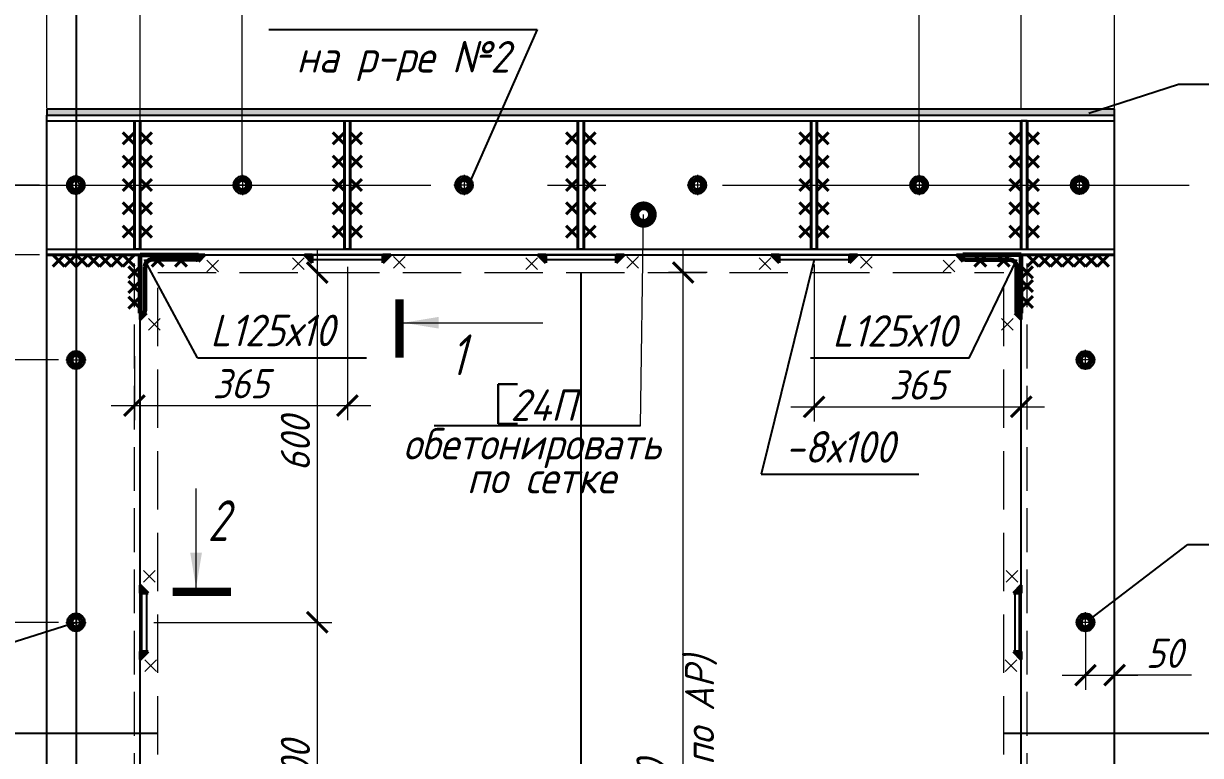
# Model space of a CAD drawing. Header units: millimetres. Extents: x 2058191 to 2089933, y 116142 to 208453.
# Drawn here: x 2071413 to 2073430, y 191991 to 193246 of the extents above; entities that cross this region are included whole.
import ezdxf
from ezdxf.enums import TextEntityAlignment as Align

# ---------------------------------------------------------------- set-up
doc = ezdxf.new("R2010")
doc.units = ezdxf.units.MM
for name, pattern in [('015-60-22-12-0682-ПЗУ-20_П_изм1$0$K5LT_AXLED_REINFORCED', [13, 8, -2, 1, -2]), ('ГОСТ 2.303 4', [7, 5, -2, 0]), ('осеваяX2', [4, 2.5, -0.5, 0.5, -0.5])]:
    doc.linetypes.add(name, pattern=pattern)
doc.layers.get('Defpoints').update_dxf_attribs({"color": 255})
for name, color, linetype, lineweight in [('1Стены', 252, 'Continuous', 25), ('Оси', 165, 'осеваяX2', 13), ('Размер', 7, 'Continuous', 13), ('размеры', 7, 'Continuous', 9), ('сварка', 156, 'Continuous', 9), ('Стены', 184, 'Continuous', 40)]:
    doc.layers.add(name, color=color, linetype=linetype, lineweight=lineweight)
doc.layers.add('CS_UNPLOTTED', color=254, linetype='Continuous', plot=False)
for name, color, linetype in [('VPORTS', 7, 'Continuous'), ('металл', 124, 'Continuous'), ('Текст', 7, 'Continuous'), ('Штриховка', 252, 'Continuous')]:
    doc.layers.add(name, color=color, linetype=linetype)
doc.styles.add('GOST 2.304', font='CS_Gost2304.shx', dxfattribs={"width": 0.6, "oblique": 15})
doc.styles.add('GOST 2.304_new', font='isocpeur.ttf', dxfattribs={"width": 0.9, "oblique": 15})
doc.dimstyles.new('SPDS', dxfattribs={"dimscale": 25, "dimtxt": 2.5, "dimasz": 1.77, "dimexe": 1.25, "dimexo": 0.625, "dimtad": 1, "dimdec": 0, "dimrnd": 0.001, "dimtxsty": 'GOST 2.304_new', "dimblk": 'ARCHTICK', "dimcen": 2.5, "dimdle": 2, "dimclrt": 256, "dimazin": 2, "dimtfac": 0.75, "dimtdec": 0, "dimtmove": 1, "dimatfit": 3, "dimfxl": 0, "dimtolj": 1, "dimlwd": 9, "dimlwe": 9, "dimarcsym": 0})
doc.dimstyles.new('SPDS 1_20', dxfattribs={"dimscale": 20, "dimtxt": 2.5, "dimasz": 1.77, "dimexe": 1.25, "dimexo": 0.625, "dimtad": 1, "dimdec": 0, "dimrnd": 0.001, "dimtxsty": 'GOST 2.304_new', "dimblk": 'ARCHTICK', "dimcen": 2.5, "dimdle": 2, "dimclrt": 256, "dimadec": 0, "dimazin": 2, "dimtfac": 0.75, "dimtdec": 0, "dimtmove": 1, "dimatfit": 3, "dimfxl": 0, "dimtolj": 1, "dimlwd": 9, "dimlwe": 9, "dimarcsym": 0})

# ---------------------------------------------------------------- blocks, each defined once
blk = doc.blocks.new('м16')
at = {"layer": 'металл', "lineweight": 30, "ltscale": 20}
for p, q in [((-11, 6.4), (0, 12.7)), ((-11, -6.4), (-11, 6.4)), ((0, 12.7), (11, 6.4)), ((11, 6.4), (11, -6.4)), ((0, -12.7), (-11, -6.4)), ((11, -6.4), (0, -12.7))]:
    blk.add_line(p, q, dxfattribs=at)
blk.add_circle((0, 0), 15, dxfattribs=at)
for radius, start, end in [(10.4, 0, 180), (10.4, 180, 0), (6.92, 0, 180), (6.92, 180, 0)]:
    blk.add_arc((0, 0), radius, start, end, dxfattribs=at)
at = {"layer": 'металл', "linetype": 'Continuous', "lineweight": 25, "ltscale": 20}
blk.add_arc((0, 0), 8, 255, 165, dxfattribs=at)
at = {"layer": 'Оси', "ltscale": 20}
for p, q in [((17, 0), (-17.3, 0)), ((0, 17.3), (0, -17.3))]:
    blk.add_line(p, q, dxfattribs=at)
blk = doc.blocks.new('свар')
at = {"layer": 'сварка', "color": 0, "linetype": 'Continuous', "ltscale": 10}
for p, q in [((10, 10), (-10, -10)), ((-10, 10), (10, -10))]:
    blk.add_line(p, q, dxfattribs=at)
blk = doc.blocks.new('_ArchTick')
at = {"color": 0, "linetype": 'ByBlock', "const_width": 0.15}
blk.add_lwpolyline([(-0.5, -0.5), (0.5, 0.5)], dxfattribs=at)
blk = doc.blocks.new('*D198')
at = {"layer": 'Defpoints', "color": 0, "lineweight": 20, "ltscale": 20, "transparency": 16777216}
for p in [(2071906.5, 192819), (2071624, 192219), (2071916.4, 192219)]:
    blk.add_point(p, dxfattribs=at)
at = {"layer": 'Размер', "color": 0, "lineweight": 9, "ltscale": 20, "transparency": 16777216}
for p, q in [((2071916.4, 192859), (2071916.4, 192179)), ((2071919, 192819), (2071941.4, 192819)), ((2071636.5, 192219), (2071941.4, 192219))]:
    blk.add_line(p, q, dxfattribs=at)
at = {"layer": 'Размер', "color": 0, "lineweight": 9, "ltscale": 20, "transparency": 16777216, "xscale": 35.4, "yscale": 35.4, "zscale": 35.4}
for p, rotation in [((2071916.4, 192819), 90), ((2071916.4, 192219), 270)]:
    blk.add_blockref('_ArchTick', p, dxfattribs=dict(at, rotation=rotation))
at = {"layer": 'Размер', "ltscale": 20, "transparency": 16777216, "insert": (2071878.9, 192525.1), "char_height": 50, "attachment_point": 5, "rotation": 90, "style": 'GOST 2.304_new'}
blk.add_mtext('\\A1;600', dxfattribs=at)
blk = doc.blocks.new('*D199')
at = {"layer": 'Defpoints', "color": 0, "lineweight": 20, "ltscale": 20, "transparency": 16777216}
for p in [(2071624, 192219), (2071624, 191719), (2071916.4, 191719)]:
    blk.add_point(p, dxfattribs=at)
at = {"layer": 'Размер', "color": 0, "lineweight": 9, "ltscale": 20, "transparency": 16777216}
for p, q in [((2071916.4, 192259), (2071916.4, 191679)), ((2071636.5, 192219), (2071941.4, 192219)), ((2071636.5, 191719), (2071941.4, 191719))]:
    blk.add_line(p, q, dxfattribs=at)
at = {"layer": 'Размер', "color": 0, "lineweight": 9, "ltscale": 20, "transparency": 16777216, "xscale": 35.4, "yscale": 35.4, "zscale": 35.4}
for p, rotation in [((2071916.4, 192219), 90), ((2071916.4, 191719), 270)]:
    blk.add_blockref('_ArchTick', p, dxfattribs=dict(at, rotation=rotation))
at = {"layer": 'Размер', "ltscale": 20, "transparency": 16777216, "insert": (2071878.9, 191969), "char_height": 50, "attachment_point": 5, "rotation": 90, "style": 'GOST 2.304_new'}
blk.add_mtext('\\A1;500', dxfattribs=at)
blk = doc.blocks.new('*D202')
at = {"layer": 'Defpoints', "color": 0, "lineweight": 20, "ltscale": 20, "transparency": 16777216}
for p in [(2073233, 192219), (2073283, 192219), (2073283, 192128.5)]:
    blk.add_point(p, dxfattribs=at)
at = {"layer": 'Размер', "color": 0, "lineweight": 9, "ltscale": 20, "transparency": 16777216}
for p, q in [((2073233, 192206.5), (2073233, 192103.5)), ((2073283, 192206.5), (2073283, 192103.5)), ((2073193, 192128.5), (2073323, 192128.5)), ((2073414.5, 192128.5), (2073283, 192128.5))]:
    blk.add_line(p, q, dxfattribs=at)
at = {"layer": 'Размер', "color": 0, "lineweight": 9, "ltscale": 20, "transparency": 16777216, "xscale": 35.4, "yscale": 35.4, "zscale": 35.4, "rotation": 180}
blk.add_blockref('_ArchTick', (2073233, 192128.5), dxfattribs=at)
at = {"layer": 'Размер', "color": 0, "lineweight": 9, "ltscale": 20, "transparency": 16777216, "xscale": 35.4, "yscale": 35.4, "zscale": 35.4}
blk.add_blockref('_ArchTick', (2073283, 192128.5), dxfattribs=at)
at = {"layer": 'Размер', "ltscale": 20, "transparency": 16777216, "insert": (2073368.3, 192166), "char_height": 50, "attachment_point": 5, "style": 'GOST 2.304_new'}
blk.add_mtext('\\A1;50', dxfattribs=at)
blk = doc.blocks.new('*D205')
at = {"layer": 'Defpoints', "color": 0, "lineweight": 20, "ltscale": 20, "transparency": 16777216}
for p in [(2071453, 193776.9), (2071453, 193089), (2071613, 192849)]:
    blk.add_point(p, dxfattribs=at)
at = {"layer": 'размеры', "color": 0, "lineweight": 9, "ltscale": 20, "transparency": 16777216}
for p, q in [((2071453, 193101.5), (2071453, 193801.9)), ((2071613, 192861.5), (2071613, 193801.9)), ((2071653, 193776.9), (2071413, 193776.9))]:
    blk.add_line(p, q, dxfattribs=at)
at = {"layer": 'размеры', "color": 0, "lineweight": 9, "ltscale": 20, "transparency": 16777216, "xscale": 35.4, "yscale": 35.4, "zscale": 35.4, "rotation": 180}
blk.add_blockref('_ArchTick', (2071453, 193776.9), dxfattribs=at)
at = {"layer": 'размеры', "color": 0, "lineweight": 9, "ltscale": 20, "transparency": 16777216, "xscale": 35.4, "yscale": 35.4, "zscale": 35.4}
blk.add_blockref('_ArchTick', (2071613, 193776.9), dxfattribs=at)
at = {"layer": 'размеры', "ltscale": 20, "transparency": 16777216, "insert": (2071533, 193814.4), "char_height": 50, "attachment_point": 5, "style": 'GOST 2.304_new'}
blk.add_mtext('\\A1;160', dxfattribs=at)
blk = doc.blocks.new('*D206')
at = {"layer": 'Defpoints', "color": 0, "lineweight": 20, "ltscale": 20, "transparency": 16777216}
for p in [(2073283, 193776.9), (2073123, 193089), (2073283, 193089)]:
    blk.add_point(p, dxfattribs=at)
at = {"layer": 'размеры', "color": 0, "lineweight": 9, "ltscale": 20, "transparency": 16777216}
for p, q in [((2073123, 193101.5), (2073123, 193801.9)), ((2073283, 193101.5), (2073283, 193801.9)), ((2073083, 193776.9), (2073323, 193776.9))]:
    blk.add_line(p, q, dxfattribs=at)
at = {"layer": 'размеры', "color": 0, "lineweight": 9, "ltscale": 20, "transparency": 16777216, "xscale": 35.4, "yscale": 35.4, "zscale": 35.4, "rotation": 180}
blk.add_blockref('_ArchTick', (2073123, 193776.9), dxfattribs=at)
at = {"layer": 'размеры', "color": 0, "lineweight": 9, "ltscale": 20, "transparency": 16777216, "xscale": 35.4, "yscale": 35.4, "zscale": 35.4}
blk.add_blockref('_ArchTick', (2073283, 193776.9), dxfattribs=at)
at = {"layer": 'размеры', "ltscale": 20, "transparency": 16777216, "insert": (2073203, 193814.4), "char_height": 50, "attachment_point": 5, "style": 'GOST 2.304_new'}
blk.add_mtext('\\A1;160', dxfattribs=at)
blk = doc.blocks.new('*D207')
at = {"layer": 'Defpoints', "color": 0, "lineweight": 20, "ltscale": 20, "transparency": 16777216}
for p in [(2072543.5, 192819), (2072597.4, 192819), (2072597.4, 190619)]:
    blk.add_point(p, dxfattribs=at)
at = {"layer": 'Размер', "color": 0, "lineweight": 9, "ltscale": 20, "transparency": 16777216}
for p, q in [((2072543.5, 190579), (2072543.5, 192859)), ((2072584.9, 192819), (2072518.5, 192819)), ((2072584.9, 190619), (2072518.5, 190619))]:
    blk.add_line(p, q, dxfattribs=at)
at = {"layer": 'Размер', "color": 0, "lineweight": 9, "ltscale": 20, "transparency": 16777216, "xscale": 35.4, "yscale": 35.4, "zscale": 35.4}
for p, rotation in [((2072543.5, 192819), 90), ((2072543.5, 190619), 270)]:
    blk.add_blockref('_ArchTick', p, dxfattribs=dict(at, rotation=rotation))
at = {"layer": 'Размер', "ltscale": 20, "transparency": 16777216, "insert": (2072536.8, 191922.7), "char_height": 50, "width": 670.583, "attachment_point": 5, "rotation": 90, "style": 'GOST 2.304_new'}
blk.add_mtext('\\A1;2200 \\P(уточнять по АР)', dxfattribs=at)
blk = doc.blocks.new('*D209')
at = {"layer": 'Defpoints', "color": 0, "lineweight": 20, "ltscale": 20, "transparency": 16777216}
for p in [(2071453, 192969), (2071263, 192849), (2071453, 192849)]:
    blk.add_point(p, dxfattribs=at)
at = {"layer": 'размеры', "color": 0, "lineweight": 9, "ltscale": 20, "transparency": 16777216}
for p, q in [((2071263, 193009), (2071263, 192809)), ((2071440.5, 192969), (2071238, 192969)), ((2071440.5, 192849), (2071238, 192849))]:
    blk.add_line(p, q, dxfattribs=at)
at = {"layer": 'размеры', "color": 0, "lineweight": 9, "ltscale": 20, "transparency": 16777216, "xscale": 35.4, "yscale": 35.4, "zscale": 35.4}
for p, rotation in [((2071263, 192969), 90), ((2071263, 192849), 270)]:
    blk.add_blockref('_ArchTick', p, dxfattribs=dict(at, rotation=rotation))
at = {"layer": 'размеры', "ltscale": 20, "transparency": 16777216, "insert": (2071225.5, 192909), "char_height": 50, "attachment_point": 5, "rotation": 90, "style": 'GOST 2.304_new'}
blk.add_mtext('\\A1;120', dxfattribs=at)
blk = doc.blocks.new('*D210')
at = {"layer": 'Defpoints', "color": 0, "lineweight": 20, "ltscale": 20, "transparency": 16777216}
for p in [(2071453, 192849), (2071263, 192669), (2071485.7, 192669)]:
    blk.add_point(p, dxfattribs=at)
at = {"layer": 'размеры', "color": 0, "lineweight": 9, "ltscale": 20, "transparency": 16777216}
for p, q in [((2071263, 192889), (2071263, 192629)), ((2071440.5, 192849), (2071238, 192849)), ((2071473.2, 192669), (2071238, 192669))]:
    blk.add_line(p, q, dxfattribs=at)
at = {"layer": 'размеры', "color": 0, "lineweight": 9, "ltscale": 20, "transparency": 16777216, "xscale": 35.4, "yscale": 35.4, "zscale": 35.4}
for p, rotation in [((2071263, 192849), 90), ((2071263, 192669), 270)]:
    blk.add_blockref('_ArchTick', p, dxfattribs=dict(at, rotation=rotation))
at = {"layer": 'размеры', "ltscale": 20, "transparency": 16777216, "insert": (2071225.5, 192759), "char_height": 50, "attachment_point": 5, "rotation": 90, "style": 'GOST 2.304_new'}
blk.add_mtext('\\A1;180', dxfattribs=at)
blk = doc.blocks.new('*D211')
at = {"layer": 'Defpoints', "color": 0, "lineweight": 20, "ltscale": 20, "transparency": 16777216}
for p in [(2071485.7, 192669), (2071263, 192219), (2071485.7, 192219)]:
    blk.add_point(p, dxfattribs=at)
at = {"layer": 'размеры', "color": 0, "lineweight": 9, "ltscale": 20, "transparency": 16777216}
for p, q in [((2071263, 192709), (2071263, 192179)), ((2071473.2, 192669), (2071238, 192669)), ((2071473.2, 192219), (2071238, 192219))]:
    blk.add_line(p, q, dxfattribs=at)
at = {"layer": 'размеры', "color": 0, "lineweight": 9, "ltscale": 20, "transparency": 16777216, "xscale": 35.4, "yscale": 35.4, "zscale": 35.4}
for p, rotation in [((2071263, 192669), 90), ((2071263, 192219), 270)]:
    blk.add_blockref('_ArchTick', p, dxfattribs=dict(at, rotation=rotation))
at = {"layer": 'размеры', "ltscale": 20, "transparency": 16777216, "insert": (2071225.5, 192444), "char_height": 50, "attachment_point": 5, "rotation": 90, "style": 'GOST 2.304_new'}
blk.add_mtext('\\A1;450', dxfattribs=at)
blk = doc.blocks.new('*D212')
at = {"layer": 'Defpoints', "color": 0, "lineweight": 20, "ltscale": 20, "transparency": 16777216}
for p in [(2071485.7, 192219), (2071263, 191719), (2071485.7, 191719)]:
    blk.add_point(p, dxfattribs=at)
at = {"layer": 'размеры', "color": 0, "lineweight": 9, "ltscale": 20, "transparency": 16777216}
for p, q in [((2071263, 192259), (2071263, 191679)), ((2071473.2, 192219), (2071238, 192219)), ((2071473.2, 191719), (2071238, 191719))]:
    blk.add_line(p, q, dxfattribs=at)
at = {"layer": 'размеры', "color": 0, "lineweight": 9, "ltscale": 20, "transparency": 16777216, "xscale": 35.4, "yscale": 35.4, "zscale": 35.4}
for p, rotation in [((2071263, 192219), 90), ((2071263, 191719), 270)]:
    blk.add_blockref('_ArchTick', p, dxfattribs=dict(at, rotation=rotation))
at = {"layer": 'размеры', "ltscale": 20, "transparency": 16777216, "insert": (2071225.5, 191969), "char_height": 50, "attachment_point": 5, "rotation": 90, "style": 'GOST 2.304_new'}
blk.add_mtext('\\A1;500', dxfattribs=at)
blk = doc.blocks.new('*D215')
at = {"layer": 'Defpoints', "color": 0, "lineweight": 20, "ltscale": 20, "transparency": 16777216}
for p in [(2071787.8, 193776.9), (2071613, 193699.2), (2071787.8, 192969)]:
    blk.add_point(p, dxfattribs=at)
at = {"layer": 'размеры', "color": 0, "lineweight": 9, "ltscale": 20, "transparency": 16777216}
for p, q in [((2071613, 193711.7), (2071613, 193801.9)), ((2071787.8, 192981.5), (2071787.8, 193801.9)), ((2071573, 193776.9), (2071827.8, 193776.9))]:
    blk.add_line(p, q, dxfattribs=at)
at = {"layer": 'размеры', "color": 0, "lineweight": 9, "ltscale": 20, "transparency": 16777216, "xscale": 35.4, "yscale": 35.4, "zscale": 35.4, "rotation": 180}
blk.add_blockref('_ArchTick', (2071613, 193776.9), dxfattribs=at)
at = {"layer": 'размеры', "color": 0, "lineweight": 9, "ltscale": 20, "transparency": 16777216, "xscale": 35.4, "yscale": 35.4, "zscale": 35.4}
blk.add_blockref('_ArchTick', (2071787.8, 193776.9), dxfattribs=at)
at = {"layer": 'размеры', "ltscale": 20, "transparency": 16777216, "insert": (2071700.4, 193814.4), "char_height": 50, "attachment_point": 5, "style": 'GOST 2.304_new'}
blk.add_mtext('\\A1;175', dxfattribs=at)
blk = doc.blocks.new('*D216')
at = {"layer": 'Defpoints', "color": 0, "lineweight": 20, "ltscale": 20, "transparency": 16777216}
for p in [(2073123, 193776.9), (2073123, 193458.4), (2072947.9, 192969)]:
    blk.add_point(p, dxfattribs=at)
at = {"layer": 'размеры', "color": 0, "lineweight": 9, "ltscale": 20, "transparency": 16777216}
for p, q in [((2072947.9, 192981.5), (2072947.9, 193801.9)), ((2073123, 193470.9), (2073123, 193801.9)), ((2072907.9, 193776.9), (2073163, 193776.9))]:
    blk.add_line(p, q, dxfattribs=at)
at = {"layer": 'размеры', "color": 0, "lineweight": 9, "ltscale": 20, "transparency": 16777216, "xscale": 35.4, "yscale": 35.4, "zscale": 35.4, "rotation": 180}
blk.add_blockref('_ArchTick', (2072947.9, 193776.9), dxfattribs=at)
at = {"layer": 'размеры', "color": 0, "lineweight": 9, "ltscale": 20, "transparency": 16777216, "xscale": 35.4, "yscale": 35.4, "zscale": 35.4}
blk.add_blockref('_ArchTick', (2073123, 193776.9), dxfattribs=at)
at = {"layer": 'размеры', "ltscale": 20, "transparency": 16777216, "insert": (2073035.4, 193814.4), "char_height": 50, "attachment_point": 5, "style": 'GOST 2.304_new'}
blk.add_mtext('\\A1;175', dxfattribs=at)
blk = doc.blocks.new('*D218')
at = {"layer": 'Defpoints', "color": 0, "lineweight": 20, "ltscale": 20, "transparency": 16777216}
for p in [(2071968, 192841), (2071603, 192687.8), (2071968, 192590.8)]:
    blk.add_point(p, dxfattribs=at)
at = {"layer": 'размеры', "color": 0, "lineweight": 9, "ltscale": 20, "transparency": 16777216}
for p, q in [((2071968, 192828.5), (2071968, 192565.8)), ((2071603, 192675.3), (2071603, 192565.8)), ((2071563, 192590.8), (2072008, 192590.8))]:
    blk.add_line(p, q, dxfattribs=at)
at = {"layer": 'размеры', "color": 0, "lineweight": 9, "ltscale": 20, "transparency": 16777216, "xscale": 35.4, "yscale": 35.4, "zscale": 35.4, "rotation": 180}
blk.add_blockref('_ArchTick', (2071603, 192590.8), dxfattribs=at)
at = {"layer": 'размеры', "color": 0, "lineweight": 9, "ltscale": 20, "transparency": 16777216, "xscale": 35.4, "yscale": 35.4, "zscale": 35.4}
blk.add_blockref('_ArchTick', (2071968, 192590.8), dxfattribs=at)
at = {"layer": 'размеры', "ltscale": 20, "transparency": 16777216, "insert": (2071785.5, 192628.3), "char_height": 50, "attachment_point": 5, "style": 'GOST 2.304_new'}
blk.add_mtext('\\A1;365', dxfattribs=at)
blk = doc.blocks.new('*D219')
at = {"layer": 'Defpoints', "color": 0, "lineweight": 20, "ltscale": 20, "transparency": 16777216}
for p in [(2072768, 192845), (2073123, 192707.9), (2073123, 192588.6)]:
    blk.add_point(p, dxfattribs=at)
at = {"layer": 'размеры', "color": 0, "lineweight": 9, "ltscale": 20, "transparency": 16777216}
for p, q in [((2072768, 192832.5), (2072768, 192563.6)), ((2073123, 192695.4), (2073123, 192563.6)), ((2072728, 192588.6), (2073163, 192588.6))]:
    blk.add_line(p, q, dxfattribs=at)
at = {"layer": 'размеры', "color": 0, "lineweight": 9, "ltscale": 20, "transparency": 16777216, "xscale": 35.4, "yscale": 35.4, "zscale": 35.4, "rotation": 180}
blk.add_blockref('_ArchTick', (2072768, 192588.6), dxfattribs=at)
at = {"layer": 'размеры', "color": 0, "lineweight": 9, "ltscale": 20, "transparency": 16777216, "xscale": 35.4, "yscale": 35.4, "zscale": 35.4}
blk.add_blockref('_ArchTick', (2073123, 192588.6), dxfattribs=at)
at = {"layer": 'размеры', "ltscale": 20, "transparency": 16777216, "insert": (2072945.5, 192626.1), "char_height": 50, "attachment_point": 5, "style": 'GOST 2.304_new'}
blk.add_mtext('\\A1;365', dxfattribs=at)

msp = doc.modelspace()

# ---------------------------------------------------------------- hatches: boundary and pattern name
at = {"layer": 'Стены', "linetype": 'Continuous', "ltscale": 4}
for points in [[(2071713, 192849), (2071723.9, 192849), (2071713, 192838.1)], [(2073023, 192849), (2073012.1, 192849), (2073023, 192838.1)], [(2071613, 192749), (2071623.9, 192749), (2071613, 192738.1)], [(2073123, 192749), (2073112.1, 192749), (2073123, 192738.1)]]:
    msp.add_hatch(color=256, dxfattribs=at).paths.add_polyline_path(points, flags=0)
at = {"layer": 'Стены', "linetype": 'Continuous', "ltscale": 5}
for points in [[(2071907.9, 192849), (2071894.3, 192849), (2071907.9, 192835.4)], [(2072028.6, 192849), (2072042.2, 192849), (2072028.6, 192835.4)], [(2072307.9, 192849), (2072294.3, 192849), (2072307.9, 192835.4)], [(2072428.6, 192849), (2072442.2, 192849), (2072428.6, 192835.4)], [(2072707.9, 192849), (2072694.3, 192849), (2072707.9, 192835.4)], [(2072828.6, 192849), (2072842.2, 192849), (2072828.6, 192835.4)], [(2071613, 192269.1), (2071613, 192282.8), (2071626.6, 192269.1)], [(2073123, 192269.1), (2073123, 192282.8), (2073109.4, 192269.1)], [(2071613, 192168.9), (2071613, 192155.3), (2071626.6, 192168.9)], [(2073123, 192168.9), (2073123, 192155.3), (2073109.4, 192168.9)]]:
    msp.add_hatch(color=256, dxfattribs=at).paths.add_polyline_path(points, flags=0)
at = {"layer": 'Штриховка', "ltscale": 20}
h = msp.add_hatch(dxfattribs=at)
h.set_pattern_fill('AR-SAND', color=256, scale=0.3)
h.set_pattern_definition([(37.5, (-40076686.351, -1000912.413), (-0.4800093888, 14.68239712), [0, -11.5824, 0, -12.954, 0, -12.3825]), (7.5, (-40076686.351, -1000912.413), (13.485698494, 21.504753017), [0, -6.2484, 0, -10.4394, 0, -4.0005]), (327.5, (-40076695.724, -1000912.413), (23.7297711072, 0.0431155404), [0, -3.81, 0, -13.716, 0, -17.907]), (317.5, (-40076695.724, -1000912.413), (22.906693574, 6.687879698), [0, -1.905, 0, -8.9916, 0, -10.287])])
h.paths.add_polyline_path([(2073283, 193099.5), (2071453, 193099.5), (2071453, 193089.5), (2071456.5, 193089), (2073283, 193089.5)])

# ---------------------------------------------------------------- linework, layer by layer
at = {"layer": '1Стены', "linetype": 'ГОСТ 2.303 4', "lineweight": 13, "ltscale": 15}
for p, q in [((2071603, 190554.6), (2071603, 192884.6)), ((2073133, 190554.6), (2073133, 192884.6))]:
    msp.add_line(p, q, dxfattribs=at)
at = {"layer": '1Стены', "linetype": 'ГОСТ 2.303 4', "lineweight": 13, "ltscale": 20}
for p, q in [((2071643, 190592.6), (2071643, 192819)), ((2071643, 192819), (2073093, 192819)), ((2073093, 190592.6), (2073093, 192819))]:
    msp.add_line(p, q, dxfattribs=at)
at = {"layer": 'CS_UNPLOTTED', "ltscale": 20}
msp.add_line((2071503, 193530.9), (2071503, 190615.9), dxfattribs=at)
at = {"layer": 'CS_UNPLOTTED', "ltscale": 100}
for p, q in [((2072368, 192819), (2072368, 190592.6)), ((2070999.9, 192029), (2071643, 192029)), ((2073093, 192029), (2073884.9, 192029))]:
    msp.add_line(p, q, dxfattribs=at)
at = {"layer": 'VPORTS', "ltscale": 100}
msp.add_line((2073033.9, 192671.8), (2072761.7, 192671.8), dxfattribs=at)
msp.add_lwpolyline([(2071453, 193089), (2073283, 193089), (2073283, 193099), (2071453, 193099)], close=True, dxfattribs=at)
at = {"layer": 'металл', "color": 0, "ltscale": 20}
for p, q in [((2071453, 190402.6), (2071453, 193089)), ((2071453, 193089), (2073283, 193089)), ((2071453, 193079), (2073283, 193079)), ((2073283, 190402.6), (2073283, 193089)), ((2071453, 192859), (2073283, 192859)), ((2071613, 192849), (2071453, 192849)), ((2071453, 192849), (2073283, 192849)), ((2071613, 190687.6), (2071613, 192834.6)), ((2073123, 192849), (2073283, 192849)), ((2073123, 190564.6), (2073123, 192834.6))]:
    msp.add_line(p, q, dxfattribs=at)
at = {"layer": 'металл', "ltscale": 20}
for points in [[(2071603, 193079), (2071613, 193079), (2071613, 192859), (2071603, 192859)], [(2071963, 193079), (2071973, 193079), (2071973, 192859), (2071963, 192859)], [(2072363, 193079), (2072373, 193079), (2072373, 192859), (2072363, 192859)], [(2072762.7, 193079), (2072772.7, 193079), (2072772.7, 192859), (2072762.7, 192859)], [(2073133, 193079), (2073123, 193079), (2073123, 192859), (2073133, 192859)], [(2071908, 192849), (2071908, 192841), (2072028, 192841), (2072028, 192849)], [(2072308, 192849), (2072308, 192841), (2072428, 192841), (2072428, 192849)], [(2072708, 192849), (2072708, 192841), (2072828, 192841), (2072828, 192849)], [(2071616, 192269), (2071624, 192269), (2071624, 192169), (2071616, 192169)], [(2073120, 192269), (2073112, 192269), (2073112, 192169), (2073120, 192169)]]:
    msp.add_lwpolyline(points, close=True, dxfattribs=at)
at = {"layer": 'Оси', "linetype": '015-60-22-12-0682-ПЗУ-20_П_изм1$0$K5LT_AXLED_REINFORCED', "ltscale": 100}
msp.add_line((2071310.9, 192969), (2073425.1, 192969), dxfattribs=at)
at = {"layer": 'Размер', "linetype": 'Continuous', "ltscale": 20}
for p, q in [((2072064.4, 192732.8), (2072302.8, 192732.8)), ((2071708.7, 192278.4), (2071708.7, 192448.4))]:
    msp.add_line(p, q, dxfattribs=at)
at = {"layer": 'Размер', "linetype": 'Continuous', "ltscale": 20, "const_width": 14}
for points in [[(2072057.4, 192672.8), (2072057.4, 192772.8)], [(2071768.7, 192271.4), (2071668.7, 192271.4)]]:
    msp.add_lwpolyline(points, dxfattribs=at)
at = {"layer": 'Размер', "linetype": 'Continuous', "ltscale": 20}
for points in [[(2072064.4, 192732.8), (2072124.5, 192742.9), (2072124.5, 192722.8)], [(2071708.7, 192278.4), (2071698.7, 192338.5), (2071718.8, 192338.5)]]:
    msp.add_solid(points, dxfattribs=at)
at = {"layer": 'размеры', "ltscale": 20}
msp.add_line((2072470.6, 192556.2), (2072475.7, 192918.3), dxfattribs=at)
at = {"layer": 'Стены', "color": 0, "linetype": 'Continuous', "ltscale": 10}
for p, q in [((2071603, 193079), (2071603, 192859)), ((2071613, 193079), (2071613, 192859)), ((2071963, 193079), (2071963, 192859)), ((2071973, 193079), (2071973, 192859)), ((2072363, 193079), (2072363, 192859)), ((2072373, 193079), (2072373, 192859)), ((2072762.7, 193079), (2072762.7, 192859)), ((2072772.7, 193079), (2072772.7, 192859)), ((2073123, 193079), (2073123, 192859)), ((2073133, 193079), (2073133, 192859)), ((2071603, 193059), (2071583, 193039)), ((2071603, 193039), (2071583, 193059)), ((2071613, 193059), (2071633, 193039)), ((2071613, 193039), (2071633, 193059)), ((2071963, 193059), (2071943, 193039)), ((2071963, 193039), (2071943, 193059)), ((2071973, 193059), (2071993, 193039)), ((2071973, 193039), (2071993, 193059)), ((2072363, 193059), (2072343, 193039)), ((2072363, 193039), (2072343, 193059)), ((2072373, 193059), (2072393, 193039)), ((2072373, 193039), (2072393, 193059)), ((2072762.7, 193059), (2072742.7, 193039)), ((2072762.7, 193039), (2072742.7, 193059)), ((2072772.7, 193059), (2072792.7, 193039)), ((2072772.7, 193039), (2072792.7, 193059)), ((2073123, 193059), (2073103, 193039)), ((2073123, 193039), (2073103, 193059)), ((2073133, 193059), (2073153, 193039)), ((2073133, 193039), (2073153, 193059)), ((2071603, 193019), (2071583, 192999)), ((2071603, 192999), (2071583, 193019)), ((2071613, 193019), (2071633, 192999)), ((2071613, 192999), (2071633, 193019)), ((2071963, 193019), (2071943, 192999)), ((2071963, 192999), (2071943, 193019)), ((2071973, 193019), (2071993, 192999)), ((2071973, 192999), (2071993, 193019)), ((2072363, 193019), (2072343, 192999)), ((2072363, 192999), (2072343, 193019)), ((2072373, 193019), (2072393, 192999)), ((2072373, 192999), (2072393, 193019)), ((2072762.7, 193019), (2072742.7, 192999)), ((2072762.7, 192999), (2072742.7, 193019)), ((2072772.7, 193019), (2072792.7, 192999)), ((2072772.7, 192999), (2072792.7, 193019)), ((2073123, 193019), (2073103, 192999)), ((2073123, 192999), (2073103, 193019)), ((2073133, 193019), (2073153, 192999)), ((2073133, 192999), (2073153, 193019)), ((2071603, 192979), (2071583, 192959)), ((2071603, 192959), (2071583, 192979)), ((2071613, 192979), (2071633, 192959)), ((2071613, 192959), (2071633, 192979)), ((2071963, 192979), (2071943, 192959)), ((2071963, 192959), (2071943, 192979)), ((2071973, 192979), (2071993, 192959)), ((2071973, 192959), (2071993, 192979)), ((2072363, 192979), (2072343, 192959)), ((2072363, 192959), (2072343, 192979)), ((2072373, 192979), (2072393, 192959)), ((2072373, 192959), (2072393, 192979)), ((2072762.7, 192979), (2072742.7, 192959)), ((2072762.7, 192959), (2072742.7, 192979)), ((2072772.7, 192979), (2072792.7, 192959)), ((2072772.7, 192959), (2072792.7, 192979)), ((2073123, 192979), (2073103, 192959)), ((2073123, 192959), (2073103, 192979)), ((2073133, 192979), (2073153, 192959)), ((2073133, 192959), (2073153, 192979)), ((2071603, 192939), (2071583, 192919)), ((2071603, 192919), (2071583, 192939)), ((2071613, 192939), (2071633, 192919)), ((2071613, 192919), (2071633, 192939)), ((2071963, 192939), (2071943, 192919)), ((2071963, 192919), (2071943, 192939)), ((2071973, 192939), (2071993, 192919)), ((2071973, 192919), (2071993, 192939)), ((2072363, 192939), (2072343, 192919)), ((2072363, 192919), (2072343, 192939)), ((2072373, 192939), (2072393, 192919)), ((2072373, 192919), (2072393, 192939)), ((2072762.7, 192939), (2072742.7, 192919)), ((2072762.7, 192919), (2072742.7, 192939)), ((2072772.7, 192939), (2072792.7, 192919)), ((2072772.7, 192919), (2072792.7, 192939)), ((2073123, 192939), (2073103, 192919)), ((2073123, 192919), (2073103, 192939)), ((2073133, 192939), (2073153, 192919)), ((2073133, 192919), (2073153, 192939)), ((2071603, 192899), (2071583, 192879)), ((2071603, 192879), (2071583, 192899)), ((2071613, 192899), (2071633, 192879)), ((2071613, 192879), (2071633, 192899)), ((2071963, 192899), (2071943, 192879)), ((2071963, 192879), (2071943, 192899)), ((2071973, 192899), (2071993, 192879)), ((2071973, 192879), (2071993, 192899)), ((2072363, 192899), (2072343, 192879)), ((2072363, 192879), (2072343, 192899)), ((2072373, 192899), (2072393, 192879)), ((2072373, 192879), (2072393, 192899)), ((2072762.7, 192899), (2072742.7, 192879)), ((2072762.7, 192879), (2072742.7, 192899)), ((2072772.7, 192899), (2072792.7, 192879)), ((2072772.7, 192879), (2072792.7, 192899)), ((2073123, 192899), (2073103, 192879)), ((2073123, 192879), (2073103, 192899)), ((2073133, 192899), (2073153, 192879)), ((2073133, 192879), (2073153, 192899)), ((2071453, 192849), (2071613, 192849)), ((2071463, 192849), (2071483, 192829)), ((2071483, 192849), (2071463, 192829)), ((2071503, 192849), (2071483, 192829)), ((2071483, 192849), (2071503, 192829)), ((2071503, 192849), (2071523, 192829)), ((2071523, 192849), (2071503, 192829)), ((2071523, 192849), (2071543, 192829)), ((2071543, 192849), (2071523, 192829)), ((2071543, 192849), (2071563, 192829)), ((2071563, 192849), (2071543, 192829)), ((2071563, 192849), (2071583, 192829)), ((2071583, 192849), (2071563, 192829)), ((2071583, 192849), (2071603, 192829)), ((2071603, 192849), (2071583, 192829)), ((2071613, 192849), (2071613, 192749)), ((2071613, 192849), (2071713, 192849)), ((2071633, 192849), (2071653, 192829)), ((2071653, 192849), (2071633, 192829)), ((2071673, 192849), (2071693, 192829)), ((2071693, 192849), (2071673, 192829)), ((2073123, 192849), (2073023, 192849)), ((2073063, 192849), (2073043, 192829)), ((2073043, 192849), (2073063, 192829)), ((2073103, 192849), (2073083, 192829)), ((2073083, 192849), (2073103, 192829)), ((2073123, 192849), (2073123, 192749)), ((2073123, 192849), (2073283, 192849)), ((2073283, 192849), (2073123, 192849)), ((2073133, 192849), (2073153, 192829)), ((2073153, 192849), (2073133, 192829)), ((2073153, 192849), (2073133, 192829)), ((2073133, 192849), (2073153, 192829)), ((2073153, 192849), (2073173, 192829)), ((2073173, 192849), (2073153, 192829)), ((2073173, 192849), (2073153, 192829)), ((2073153, 192849), (2073173, 192829)), ((2073173, 192849), (2073193, 192829)), ((2073193, 192849), (2073173, 192829)), ((2073193, 192849), (2073173, 192829)), ((2073173, 192849), (2073193, 192829)), ((2073193, 192849), (2073213, 192829)), ((2073213, 192849), (2073193, 192829)), ((2073213, 192849), (2073193, 192829)), ((2073193, 192849), (2073213, 192829)), ((2073213, 192849), (2073233, 192829)), ((2073233, 192849), (2073213, 192829)), ((2073233, 192849), (2073213, 192829)), ((2073213, 192849), (2073233, 192829)), ((2073253, 192849), (2073233, 192829)), ((2073233, 192849), (2073253, 192829)), ((2073233, 192849), (2073253, 192829)), ((2073253, 192849), (2073233, 192829)), ((2073253, 192849), (2073273, 192829)), ((2073273, 192849), (2073253, 192829)), ((2073273, 192849), (2073253, 192829)), ((2073253, 192849), (2073273, 192829)), ((2071613, 192829), (2071593, 192809)), ((2071613, 192809), (2071593, 192829)), ((2073123, 192829), (2073143, 192809)), ((2073123, 192809), (2073143, 192829)), ((2071613, 192804), (2071593, 192784)), ((2071613, 192784), (2071593, 192804)), ((2073123, 192805.8), (2073143, 192785.8)), ((2073123, 192785.8), (2073143, 192805.8)), ((2071613, 192777.2), (2071593, 192757.2)), ((2071613, 192757.2), (2071593, 192777.2)), ((2073123, 192778.6), (2073143, 192758.6)), ((2073123, 192758.6), (2073143, 192778.6))]:
    msp.add_line(p, q, dxfattribs=at)
at = {"layer": 'Стены', "color": 0, "linetype": 'Continuous', "ltscale": 4}
for p, q in [((2071713, 192849), (2071723.9, 192849)), ((2071723.9, 192849), (2071713, 192838.1)), ((2071713, 192838.1), (2071713, 192849)), ((2073023, 192849), (2073012.1, 192849)), ((2073012.1, 192849), (2073023, 192838.1)), ((2073023, 192838.1), (2073023, 192849)), ((2071613, 192749), (2071623.9, 192749)), ((2071623.9, 192749), (2071613, 192738.1)), ((2071613, 192738.1), (2071613, 192749)), ((2073123, 192749), (2073112.1, 192749)), ((2073112.1, 192749), (2073123, 192738.1)), ((2073123, 192738.1), (2073123, 192749))]:
    msp.add_line(p, q, dxfattribs=at)
at = {"layer": 'Стены', "color": 0, "linetype": 'Continuous', "ltscale": 5}
for p, q in [((2071907.9, 192849), (2071894.3, 192849)), ((2071894.3, 192849), (2071907.9, 192835.4)), ((2071907.9, 192835.4), (2071907.9, 192849)), ((2072028.6, 192849), (2072042.2, 192849)), ((2072042.2, 192849), (2072028.6, 192835.4)), ((2072028.6, 192835.4), (2072028.6, 192849)), ((2072307.9, 192849), (2072294.3, 192849)), ((2072294.3, 192849), (2072307.9, 192835.4)), ((2072307.9, 192835.4), (2072307.9, 192849)), ((2072428.6, 192849), (2072442.2, 192849)), ((2072442.2, 192849), (2072428.6, 192835.4)), ((2072428.6, 192835.4), (2072428.6, 192849)), ((2072707.9, 192849), (2072694.3, 192849)), ((2072694.3, 192849), (2072707.9, 192835.4)), ((2072707.9, 192835.4), (2072707.9, 192849)), ((2072828.6, 192849), (2072842.2, 192849)), ((2072842.2, 192849), (2072828.6, 192835.4)), ((2072828.6, 192835.4), (2072828.6, 192849)), ((2071613, 192269.1), (2071613, 192282.8)), ((2071613, 192282.8), (2071626.6, 192269.1)), ((2071626.6, 192269.1), (2071613, 192269.1)), ((2073123, 192282.8), (2073109.4, 192269.1)), ((2073109.4, 192269.1), (2073123, 192269.1)), ((2073123, 192269.1), (2073123, 192282.8)), ((2071613, 192168.9), (2071613, 192155.3)), ((2071613, 192155.3), (2071626.6, 192168.9)), ((2071626.6, 192168.9), (2071613, 192168.9)), ((2073123, 192155.3), (2073109.4, 192168.9)), ((2073109.4, 192168.9), (2073123, 192168.9)), ((2073123, 192168.9), (2073123, 192155.3))]:
    msp.add_line(p, q, dxfattribs=at)
at = {"layer": 'Текст', "ltscale": 20}
for p, q in [((2071833.6, 193235.9), (2072293.3, 193235.9)), ((2072293.3, 193235.9), (2072174.3, 192966.2)), ((2073239, 193092.4), (2073392.3, 193141.8)), ((2073392.3, 193141.8), (2073819.2, 193141.8)), ((2071711, 192672.6), (2071620.4, 192841.4)), ((2072768, 192841), (2072677, 192472.9)), ((2073033.9, 192671.8), (2073115.5, 192841.4)), ((2071711, 192672.6), (2072000.6, 192672.6)), ((2072470.6, 192556.2), (2072116.6, 192556.2)), ((2072677, 192472.9), (2072947.2, 192472.9)), ((2073238.9, 192222.7), (2073408.6, 192352.8)), ((2073408.6, 192352.8), (2073868.3, 192352.8)), ((2071503, 192219), (2070941.7, 192039.3))]:
    msp.add_line(p, q, dxfattribs=at)
at = {"layer": 'Текст', "linetype": 'Continuous', "lineweight": 60, "ltscale": 10}
for p, q in [((2071613, 192749), (2071613, 192849)), ((2071613, 192849), (2071713, 192849)), ((2071709, 192841), (2071633, 192841)), ((2071713, 192849), (2071713, 192845)), ((2071621, 192829), (2071621, 192753)), ((2071617, 192749), (2071613, 192749))]:
    msp.add_line(p, q, dxfattribs=at)
at = {"layer": 'Текст', "linetype": 'Continuous', "lineweight": 60, "ltscale": 10, "extrusion": (0, 0, -1)}
for p, q in [((2073023, 192849), (2073023, 192845)), ((2073123, 192849), (2073023, 192849)), ((2073027, 192841), (2073103, 192841)), ((2073123, 192749), (2073123, 192849)), ((2073115, 192829), (2073115, 192753)), ((2073119, 192749), (2073123, 192749))]:
    msp.add_line(p, q, dxfattribs=at)
at = {"layer": 'Текст', "lineweight": 30, "ltscale": 10}
for p, q in [((2072259.5, 192627.2), (2072226.3, 192627.2)), ((2072226.3, 192627.2), (2072226.3, 192559.5)), ((2072259.5, 192559.5), (2072226.3, 192559.5))]:
    msp.add_line(p, q, dxfattribs=at)
at = {"layer": 'Текст', "ltscale": 20, "const_width": 30}
msp.add_lwpolyline([(2072483.2, 192918.3, 1), (2072468.2, 192918.3, 1)], format="xyb", close=True, dxfattribs=at)
at = {"layer": 'Текст', "linetype": 'Continuous', "lineweight": 60, "ltscale": 10}
for centre, radius, start, end in [((2071633, 192829), 12, 90, 180), ((2071709, 192845), 4, 270, 0), ((2071617, 192753), 4, 270, 0)]:
    msp.add_arc(centre, radius, start, end, dxfattribs=at)
at = {"layer": 'Текст', "linetype": 'Continuous', "lineweight": 60, "ltscale": 10, "extrusion": (0, 0, -1)}
for centre, radius, start, end in [((-2073027, 192845), 4, 270, 0), ((-2073103, 192829), 12, 90, 180), ((-2073119, 192753), 4, 270, 0)]:
    msp.add_arc(centre, radius, start, end, dxfattribs=at)

# ---------------------------------------------------------------- block references
at = {"layer": 'Размер', "xscale": -1, "rotation": 89.99999999988889}
for p in [(2071502.5, 192968.9), (2071503, 192669), (2071503, 192219)]:
    msp.add_blockref('м16', p, dxfattribs=at)
at = {"layer": 'Размер'}
for p in [(2071788, 192969), (2072168, 192969), (2072567.9, 192969), (2072947.9, 192969)]:
    msp.add_blockref('м16', p, dxfattribs=at)
at = {"layer": 'Размер', "rotation": 270.0000000001111}
for p in [(2073223, 192968.9), (2073233, 192669), (2073233, 192219)]:
    msp.add_blockref('м16', p, dxfattribs=at)
at = {"layer": 'Размер', "color": 0}
for p in [(2071737, 192830.1), (2071637, 192730.1)]:
    msp.add_blockref('свар', p, dxfattribs=at)
at = {"layer": 'Размер', "color": 0, "xscale": -1}
for p in [(2071883.9, 192834.3), (2072057.2, 192836.3), (2072283.9, 192834.3), (2072457.2, 192836.3), (2072683.9, 192834.3), (2072857.2, 192836.3), (2072999, 192830.1), (2073099, 192730.1)]:
    msp.add_blockref('свар', p, dxfattribs=at)
at = {"layer": 'Размер', "color": 0, "xscale": -1, "rotation": 89.99999999762781}
for p in [(2071628.8, 192297.7), (2071630.8, 192144.9)]:
    msp.add_blockref('свар', p, dxfattribs=at)
at = {"layer": 'Размер', "color": 0, "rotation": 270.0000000023722}
for p in [(2073107.3, 192297.7), (2073105.2, 192144.9)]:
    msp.add_blockref('свар', p, dxfattribs=at)

# ---------------------------------------------------------------- texts
at = {"layer": 'Размер', "linetype": 'Continuous', "ltscale": 20, "style": 'GOST 2.304', "oblique": 15, "width": 0.9}
for s, p in [('1', (2072144.4, 192642.8)), ('2', (2071728.7, 192358.4))]:
    msp.add_text(s, height=70, dxfattribs=at).set_placement(p)
at = {"layer": 'Текст', "ltscale": 20, "style": 'GOST 2.304_new', "oblique": 15, "width": 0.9}
msp.add_text('на р-ре №2', height=54, dxfattribs=at).set_placement((2072063.4, 193215.9), align=Align.TOP_CENTER)
for s, p in [('L125х10', (2071839.4, 192692.6)), ('L125х10', (2072905.5, 192691.8)), ('24П', (2072303.7, 192564.5)), ('обетонировать ', (2072300.2, 192498.3)), ('-8х100', (2072812.1, 192492.9)), ('по сетке', (2072300.2, 192440.3))]:
    msp.add_text(s, height=54, dxfattribs=at).set_placement(p, align=Align.CENTER)

# ---------------------------------------------------------------- dimensions: what is measured, and where the dimension line sits
at = {"layer": 'Размер', "ltscale": 20}
dim = msp.add_linear_dim(base=(2071916.4, 192219), p1=(2071906.5, 192819), p2=(2071624, 192219), angle=90, dimstyle='SPDS', override={"dimscale": 20, "dimtxsty": 'GOST 2.304_new', "dimfxl": 1.25, "dimtfill": 0, "dimarcsym": 1}, dxfattribs=at)
dim.commit()
dim.dimension.update_dxf_attribs({"geometry": '*D198', "text_midpoint": (2071916.4, 192525.1), "dimtype": 128})
dim = msp.add_linear_dim(base=(2072543.5, 192819), p1=(2072597.4, 190619), p2=(2072597.4, 192819), angle=90, text='<> \\P(уточнять по АР)', dimstyle='SPDS 1_20', dxfattribs=at)
dim.commit()
dim.dimension.update_dxf_attribs({"geometry": '*D207', "text_midpoint": (2072625.9, 191922.7), "dimtype": 128})
dim = msp.add_linear_dim(base=(2071916.4, 191719), p1=(2071624, 192219), p2=(2071624, 191719), angle=90, dimstyle='SPDS', override={"dimscale": 20, "dimtxsty": 'GOST 2.304_new', "dimfxl": 1.25, "dimtfill": 0, "dimarcsym": 1}, dxfattribs=at)
dim.commit()
dim.dimension.update_dxf_attribs({"geometry": '*D199', "text_midpoint": (2071878.9, 191969)})
dim = msp.add_linear_dim(base=(2073283, 192128.5), p1=(2073233, 192219), p2=(2073283, 192219), dimstyle='SPDS', override={"dimscale": 20, "dimfxl": 1.25, "dimtfill": 0, "dimarcsym": 1}, dxfattribs=at)
dim.commit()
dim.dimension.update_dxf_attribs({"geometry": '*D202', "text_midpoint": (2073368.3, 192128.5), "dimtype": 128})
at = {"layer": 'размеры', "ltscale": 20}
for base, p1, p2, picture, middle in [((2071453, 193776.9), (2071613, 192849), (2071453, 193089), '*D205', (2071533, 193814.4)), ((2071787.8, 193776.9), (2071613, 193699.2), (2071787.8, 192969), '*D215', (2071700.4, 193814.4)), ((2073123, 193776.9), (2072947.9, 192969), (2073123, 193458.4), '*D216', (2073035.4, 193814.4)), ((2073283, 193776.9), (2073123, 193089), (2073283, 193089), '*D206', (2073203, 193814.4)), ((2071968, 192590.8), (2071603, 192687.8), (2071968, 192841), '*D218', (2071785.5, 192628.3))]:
    dim = msp.add_linear_dim(base=base, p1=p1, p2=p2, dimstyle='SPDS', override={"dimscale": 20, "dimfxl": 1.25, "dimtfill": 0, "dimarcsym": 1}, dxfattribs=at)
    dim.commit()
    dim.dimension.update_dxf_attribs({"geometry": picture, "text_midpoint": middle})
for base, p1, p2, picture, middle in [((2071263, 192849), (2071453, 192969), (2071453, 192849), '*D209', (2071225.5, 192909)), ((2071263, 192219), (2071485.7, 192669), (2071485.7, 192219), '*D211', (2071225.5, 192444)), ((2071263, 191719), (2071485.7, 192219), (2071485.7, 191719), '*D212', (2071225.5, 191969))]:
    dim = msp.add_linear_dim(base=base, p1=p1, p2=p2, angle=90, dimstyle='SPDS', override={"dimscale": 20, "dimfxl": 1.25, "dimtfill": 0, "dimarcsym": 1}, dxfattribs=at)
    dim.commit()
    dim.dimension.update_dxf_attribs({"geometry": picture, "text_midpoint": middle})
dim = msp.add_linear_dim(base=(2071263, 192669), p1=(2071453, 192849), p2=(2071485.7, 192669), angle=90, dimstyle='SPDS', override={"dimscale": 20, "dimfxl": 1.25, "dimtfill": 0, "dimarcsym": 1}, dxfattribs=at)
dim.commit()
dim.dimension.update_dxf_attribs({"geometry": '*D210', "text_midpoint": (2071263, 192759), "dimtype": 128})
dim = msp.add_linear_dim(base=(2073123, 192588.6), p1=(2072768, 192845), p2=(2073123, 192707.9), text='365', dimstyle='SPDS', override={"dimscale": 20, "dimfxl": 1.25, "dimtfill": 0, "dimarcsym": 1}, dxfattribs=at)
dim.commit()
dim.dimension.update_dxf_attribs({"geometry": '*D219', "text_midpoint": (2072945.5, 192626.1)})

doc.saveas('drawing.dxf')
